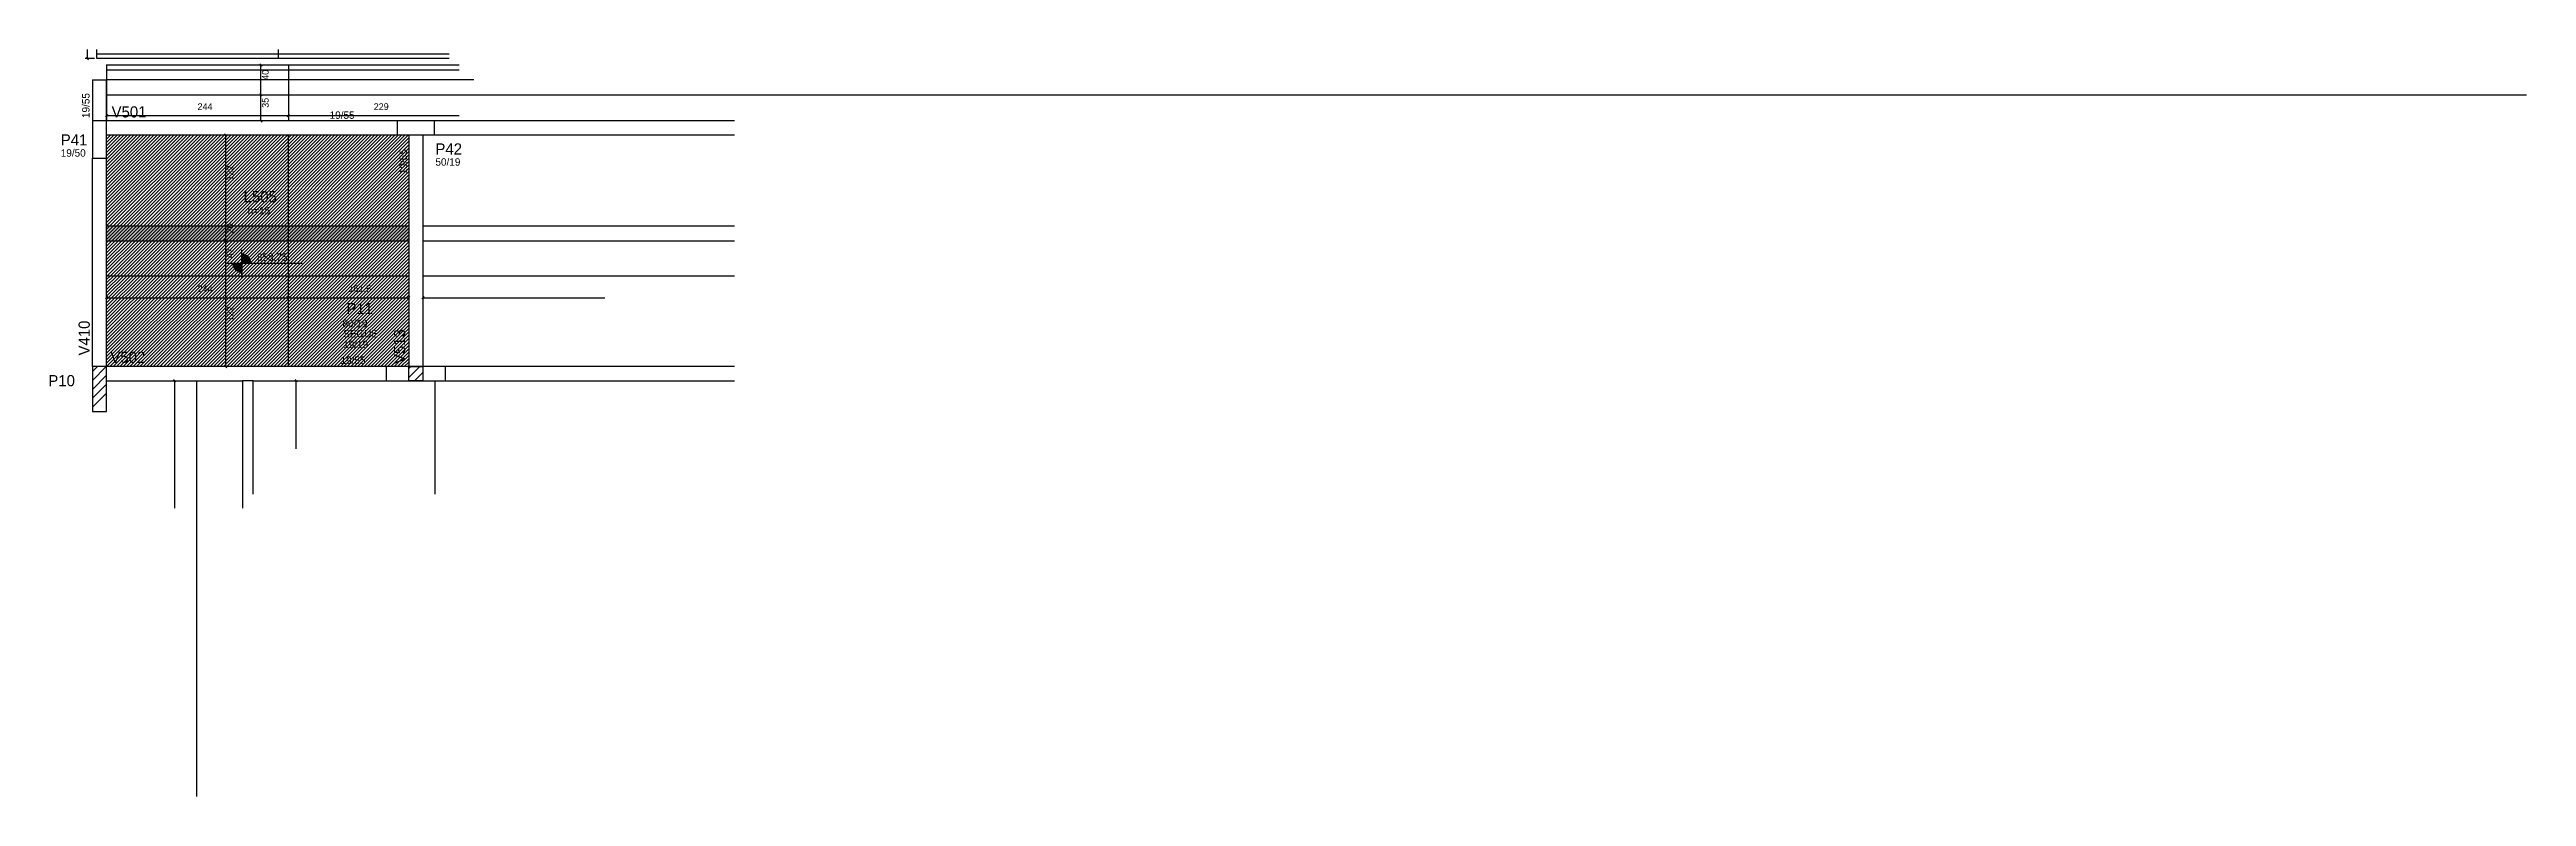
# Model space of a CAD drawing. Header units: metres. Extents: x 3551 to 6875, y 2610 to 3613.
import ezdxf

# ---------------------------------------------------------------- set-up
doc = ezdxf.new("R2010")
doc.units = ezdxf.units.M
for name, color, linetype in [('3', 7, 'Continuous'), ('4', 7, 'Continuous'), ('7', 7, 'Continuous'), ('COTA', 7, 'Continuous'), ('Hachura', 7, 'Continuous'), ('Painéis', 7, 'Continuous'), ('REAPROVEITAMENTO', 7, 'Continuous'), ('SARR_2.2x7', 7, 'Continuous')]:
    doc.layers.add(name, color=color, linetype=linetype)

msp = doc.modelspace()

# ---------------------------------------------------------------- hatches: boundary and pattern name
at = {"layer": 'Hachura'}
h = msp.add_hatch(color=7, dxfattribs=at)
h.dxf.hatch_style = 1
h.paths.add_polyline_path([(3627.2, 3355.9), (4032.7, 3355.9), (4032.7, 3375.9), (3627.2, 3375.9), (3627.2, 3355.9)])
at = {"layer": 'REAPROVEITAMENTO'}
h = msp.add_hatch(dxfattribs=at)
h.set_pattern_fill('ANSI31')
h.paths.add_polyline_path([(4032.7, 3355.9), (3627.2, 3355.9), (3627.2, 3497.9), (4032.7, 3497.9), (4032.7, 3355.9)])
h = msp.add_hatch(dxfattribs=at)
h.set_pattern_fill('ANSI31')
h.paths.add_polyline_path([(4032.7, 3355.9), (3627.2, 3355.9), (3627.2, 3308.9), (4032.7, 3308.9), (4032.7, 3355.9)])
h = msp.add_hatch(dxfattribs=at)
h.set_pattern_fill('ANSI31')
h.paths.add_polyline_path([(4032.7, 3308.9), (3627.2, 3308.9), (3627.2, 3186.9), (4032.7, 3186.9), (4032.7, 3308.9)])

# ---------------------------------------------------------------- linework, layer by layer
at = {"layer": '3', "color": 3, "lineweight": 25}
for p, q in [((4120.2, 3571.9), (3627.2, 3571.9)), ((4032.7, 3497.9), (4032.7, 3186.9)), ((4051.7, 3497.9), (4051.7, 3186.9)), ((3789.4, 3325.8), (3889.8, 3325.8)), ((3796, 3325.8), (3821, 3325.8)), ((3808.5, 3325), (3796, 3325)), ((3808.5, 3306.7), (3808.5, 3343.6)), ((3808.5, 3338.3), (3808.5, 3313.3)), ((3808.5, 3337.7), (3812.3, 3337.7)), ((3808.5, 3336.9), (3814.2, 3336.9)), ((3808.5, 3336.1), (3815.6, 3336.1)), ((3808.5, 3335.4), (3816.6, 3335.4)), ((3808.5, 3334.6), (3817.4, 3334.6)), ((3808.5, 3333.8), (3818.2, 3333.8)), ((3808.5, 3333), (3818.8, 3333)), ((3808.5, 3332.2), (3819.3, 3332.2)), ((3808.5, 3331.4), (3819.7, 3331.4)), ((3808.5, 3330.6), (3820.1, 3330.6)), ((3808.5, 3329.8), (3820.3, 3329.8)), ((3808.5, 3329), (3820.6, 3329)), ((3808.5, 3328.2), (3820.8, 3328.2)), ((3808.5, 3327.4), (3820.9, 3327.4)), ((3808.5, 3326.6), (3821, 3326.6)), ((3808.5, 3324.3), (3796.1, 3324.3)), ((3808.5, 3323.5), (3796.2, 3323.5)), ((3808.5, 3322.7), (3796.4, 3322.7)), ((3808.5, 3321.9), (3796.6, 3321.9)), ((3808.5, 3321.1), (3796.9, 3321.1)), ((3808.5, 3320.3), (3797.3, 3320.3)), ((3808.5, 3319.5), (3797.7, 3319.5)), ((3808.5, 3318.7), (3798.2, 3318.7)), ((3808.5, 3317.9), (3798.8, 3317.9)), ((3808.5, 3317.1), (3799.5, 3317.1)), ((3808.5, 3316.3), (3800.4, 3316.3)), ((3808.5, 3315.5), (3801.4, 3315.5)), ((3808.5, 3314.7), (3802.7, 3314.7)), ((3808.5, 3313.9), (3804.6, 3313.9)), ((3608.2, 3168.4), (3626.7, 3186.9)), ((3608.2, 3180.4), (3614.7, 3186.9)), ((3608.2, 3156.4), (3627.2, 3175.4)), ((3608.2, 3144.4), (3627.2, 3163.4)), ((4032.7, 3172.2), (4047.5, 3186.9)), ((4032.7, 3184.2), (4035.5, 3186.9)), ((4040.5, 3167.9), (4051.7, 3179.2)), ((3608.2, 3132.4), (3627.2, 3151.4))]:
    msp.add_line(p, q, dxfattribs=at)
for points in [[(3608.2, 3571.9), (3608.2, 3516.9)], [(3608.2, 3571.9), (3627.2, 3571.9)], [(3627.2, 3516.9), (3627.2, 3571.9)], [(4017.2, 3516.9), (3627.2, 3516.9)], [(3627.2, 3497.9), (4017.2, 3497.9)], [(4469.7, 3516.9), (4067.2, 3516.9)], [(4067.2, 3497.9), (4469.7, 3497.9)], [(3608.2, 3186.9), (3608.2, 3466.9)], [(3627.2, 3186.9), (3627.2, 3466.9)], [(3816.7, 3186.9), (3627.2, 3186.9)], [(3627.2, 3167.9), (3809.7, 3167.9)], [(3809.7, 3167.9), (3809.7, 2996.9)], [(3823.7, 3167.9), (3809.7, 3167.9)], [(4002.2, 3186.9), (3816.7, 3186.9)], [(3823.7, 3167.9), (4002.2, 3167.9)], [(3823.7, 3015.9), (3823.7, 3167.9)], [(4469.7, 3186.9), (4082.2, 3186.9)], [(4082.2, 3167.9), (4469.7, 3167.9)]]:
    msp.add_lwpolyline(points, dxfattribs=at)
at = {"layer": '7', "color": 7, "lineweight": 25}
for points in [[(3608.2, 3466.9), (3627.2, 3466.9), (3627.2, 3516.9), (3608.2, 3516.9), (3608.2, 3466.9)], [(4017.2, 3497.9), (4067.2, 3497.9), (4067.2, 3516.9), (4017.2, 3516.9), (4017.2, 3497.9)], [(3608.2, 3126.9), (3627.2, 3126.9), (3627.2, 3186.9), (3608.2, 3186.9), (3608.2, 3126.9)], [(4002.2, 3167.9), (4082.2, 3167.9), (4082.2, 3186.9), (4002.2, 3186.9), (4002.2, 3167.9)], [(4032.7, 3186.9), (4051.7, 3186.9), (4051.7, 3167.9), (4032.7, 3167.9), (4032.7, 3186.9)]]:
    msp.add_lwpolyline(points, dxfattribs=at)
at = {"layer": 'COTA', "color": 4, "lineweight": 25}
for p, q in [((3610.9, 3600.6), (3598.4, 3600.6)), ((3601.4, 3600.6), (3601.4, 3612.6)), ((3834.3, 3551.9), (3834.3, 3591.9)), ((3834.3, 3516.9), (3834.3, 3551.9)), ((3837.3, 3551.9), (6875.2, 3551.9)), ((3627.2, 3523.9), (3871.2, 3523.9)), ((3786.8, 3497.9), (3786.8, 3375.9)), ((3871.2, 3523.9), (4100.2, 3523.9)), ((3786.8, 3375.9), (3786.8, 3355.9)), ((3786.8, 3355.9), (3786.8, 3308.9)), ((3786.8, 3308.9), (3786.8, 3186.9)), ((3627.2, 3279.5), (3871.2, 3279.5)), ((3871.2, 3279.5), (4032.7, 3279.5)), ((4051.7, 3279.5), (4295.7, 3279.5)), ((3718.5, 2996.9), (3718.5, 3167.9)), ((3721.2, 3167.9), (3721.5, 3167.9)), ((3881.7, 3076.4), (3881.7, 3167.9))]:
    msp.add_line(p, q, dxfattribs=at)
at = {"layer": 'COTA', "color": 0, "lineweight": 25}
for p, q in [((3599.9, 3602.1), (3602.9, 3599.1)), ((3835.8, 3590.4), (3832.8, 3593.4)), ((3628.7, 3525.4), (3625.7, 3522.4)), ((3835.8, 3550.4), (3832.8, 3553.4)), ((3832.8, 3553.4), (3835.8, 3550.4)), ((3869.7, 3522.4), (3872.7, 3525.4)), ((3872.7, 3525.4), (3869.7, 3522.4)), ((3788.3, 3496.4), (3785.3, 3499.4)), ((3832.8, 3518.4), (3835.8, 3515.4)), ((3785.3, 3377.4), (3788.3, 3374.4)), ((3788.3, 3374.4), (3785.3, 3377.4)), ((3785.3, 3357.4), (3788.3, 3354.4)), ((3788.3, 3354.4), (3785.3, 3357.4)), ((3785.3, 3310.4), (3788.3, 3307.4)), ((3788.3, 3307.4), (3785.3, 3310.4)), ((3628.7, 3281), (3625.7, 3278)), ((3869.7, 3278), (3872.7, 3281)), ((3872.7, 3281), (3869.7, 3278)), ((4031.2, 3278), (4034.2, 3281)), ((4053.2, 3281), (4050.2, 3278)), ((3720, 3166.4), (3717, 3169.4)), ((3785.3, 3188.4), (3788.3, 3185.4)), ((3883.2, 3166.4), (3880.2, 3169.4))]:
    msp.add_line(p, q, dxfattribs=at)
at = {"layer": 'Painéis', "color": 200, "lineweight": 25}
for p, q in [((3613.9, 3600.6), (3613.9, 3612.6)), ((3857.9, 3600.6), (3613.9, 3600.6)), ((3627.2, 3591.9), (3627.2, 3516.9)), ((3627.2, 3591.9), (4100.2, 3591.9)), ((3857.9, 3600.6), (3857.9, 3612.6)), ((3857.9, 3600.6), (3857.9, 3612.6)), ((4086.9, 3600.6), (3857.9, 3600.6)), ((3871.2, 3591.9), (3871.2, 3516.9)), ((3627.2, 3551.9), (4469.7, 3551.9)), ((3871.2, 3186.9), (3871.2, 3497.9)), ((3627.2, 3375.9), (4032.7, 3375.9)), ((4051.7, 3375.9), (4469.7, 3375.9)), ((3627.2, 3355.9), (4032.7, 3355.9)), ((4051.7, 3355.9), (4469.7, 3355.9)), ((3627.2, 3308.9), (4032.7, 3308.9)), ((4051.7, 3308.9), (4469.7, 3308.9)), ((3748.2, 2609.9), (3748.2, 3167.9)), ((4067.7, 3167.9), (4067.7, 3015.9))]:
    msp.add_line(p, q, dxfattribs=at)
at = {"layer": 'SARR_2.2x7', "color": 40, "lineweight": 25}
for p, q in [((3857.9, 3606.6), (3613.9, 3606.6)), ((4086.9, 3606.6), (3857.9, 3606.6)), ((3871.2, 3584.9), (3627.2, 3584.9)), ((4100.2, 3584.9), (3871.2, 3584.9))]:
    msp.add_line(p, q, dxfattribs=at)

# ---------------------------------------------------------------- texts
at = {"layer": '3', "color": 3, "lineweight": 25}
for p in [(3604.2, 3520.7), (4030.3, 3445.4)]:
    msp.add_text('19/55', height=10, rotation=90, dxfattribs=at).set_placement(p)
for s, p in [('19/55', (3926.5, 3519.6)), ('19/50', (3565.6, 3468.8)), ('50/19', (4068.5, 3456.7)), ('h=15', (3816.6, 3391.3)), ('858.75', (3828.9, 3328.9)), ('80/19', (3943.8, 3239.8)), ('SEGUE', (3944.6, 3226.2)), ('19/55', (3941.1, 3190.6)), ('19/19', (3944.6, 3211.8))]:
    msp.add_text(s, height=10, dxfattribs=at).set_placement(p)
at = {"layer": '4', "color": 4, "lineweight": 25}
for s, p in [('V501', (3633.8, 3521.4)), ('P41', (3565.6, 3483.8)), ('P42', (4068.5, 3471.7)), ('L505', (3811, 3407.5)), ('P11', (3949, 3257.4)), ('V502', (3632.2, 3192)), ('P10', (3548.9, 3160.6))]:
    msp.add_text(s, height=15, dxfattribs=at).set_placement(p)
for s, p in [('V410', (3604.5, 3201.9)), ('V513', (4027.8, 3190.4))]:
    msp.add_text(s, height=15, rotation=90, dxfattribs=at).set_placement(p)
at = {"layer": 'COTA', "color": 240, "lineweight": 25}
for s, p in [('40', (3844.7, 3571.9)), ('35', (3844.6, 3534.4)), ('122', (3797.2, 3436.9)), ('20', (3797.2, 3365.9)), ('47', (3797.2, 3332.4)), ('122', (3797.2, 3247.9))]:
    msp.add_text(s, height=9, rotation=90, dxfattribs=at).set_placement(p)
for s, p in [('244', (3749.2, 3531.5)), ('229', (3985.7, 3531.5)), ('244', (3749.2, 3287)), ('161.5', (3952, 3287.1))]:
    msp.add_text(s, height=9, dxfattribs=at).set_placement(p)

doc.saveas('drawing.dxf')
